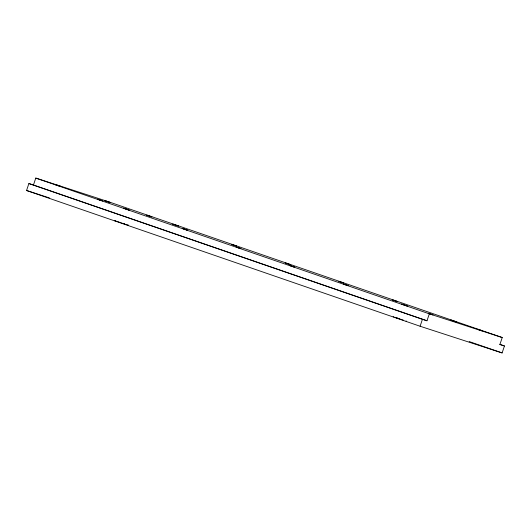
<?xml version="1.0" encoding="UTF-8"?>
<svg xmlns="http://www.w3.org/2000/svg" width="531" height="531" viewBox="0 0 531 531"><rect width="100%" height="100%" fill="white"/><g stroke="black" fill="none" stroke-linecap="round" stroke-linejoin="round"><path stroke-width="0.8" d="M26.55 190.49L28.886 183.54L33.446 185.027L426.99 320.777L429.333 313.828L502.233 337.543L499.897 344.493L504.45 345.973L502.114 352.923L420.101 326.246L26.55 190.49L49.416 197.93M33.446 185.027L35.783 178.077L108.682 201.793L502.233 337.543M420.101 326.246L422.437 319.297L426.99 320.777M115.413 220.843L114.729 220.65L115.094 220.79M127.911 225.111L128.482 225.29M406.016 321.043L406.593 321.215M125.548 224.341L126.909 224.786M117.776 221.613L118.858 221.971M123.929 223.803L125.011 224.162M396.418 317.724L397.5 318.082M402.578 319.914L403.66 320.273M107.169 201.481C98.348 198.601 116.309 204.508 107.501 201.634M57.959 185.472C49.144 182.598 67.098 188.498 58.291 185.631M149.145 215.958C140.33 213.084 158.284 218.991 149.476 216.117M99.934 199.948C91.14 197.081 109.067 202.981 100.266 200.107M287.676 263.741C279.512 261.079 295.913 266.482 288.008 263.9M238.465 247.738C230.301 245.07 246.703 250.473 238.797 247.891M341.194 282.207C333.037 279.538 349.438 284.948 341.526 282.366M291.99 266.197C283.826 263.535 300.227 268.938 292.322 266.356M479.725 329.99C471.561 327.328 487.989 332.738 480.057 330.149M430.515 313.98C422.351 311.319 438.779 316.728 430.847 314.14M123.338 223.604L120.942 222.801M398.097 318.281L399.279 318.68M402.033 319.735L395.21 317.425M122.986 223.359L124.705 223.943M119.19 222.21L120.338 222.602M35.783 178.077L429.333 313.828M499.744 344.353L504.45 345.973M28.886 183.54L422.437 319.297M469.185 341.566L502.114 352.923M115.904 221.075L117.105 221.493M393.199 316.722L394.009 317.007M127.42 224.879L128.23 225.164M123.61 208.159L129.113 210.01L123.61 208.159M172.821 224.162L178.323 226.02L172.821 224.162M182.79 228.569L187.47 230.142L182.79 228.569M232.001 244.579L236.673 246.152L232.001 244.579M343.358 283.952L348.031 285.532L343.358 283.952M392.568 299.962L397.241 301.542L392.568 299.962M401.715 304.09L407.217 305.942L401.715 304.09M450.925 320.093L456.428 321.952L450.925 320.093"/></g></svg>
